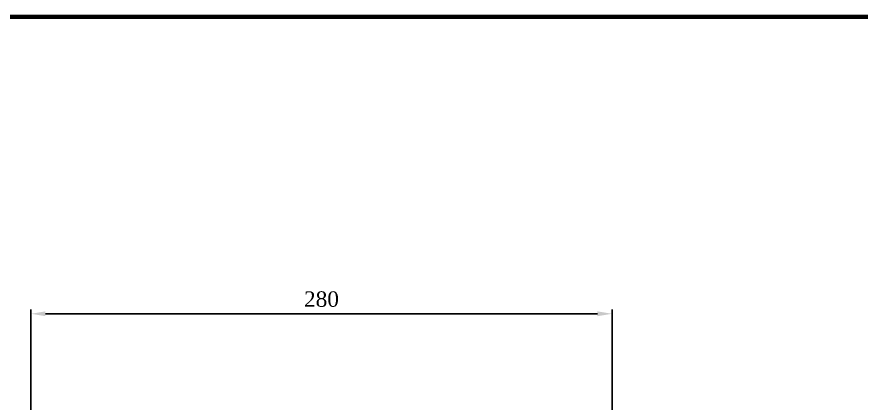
# Model space of a CAD drawing. Header units: millimetres. Extents: x -535 to 3636, y 24 to 870.
# Drawn here: x 1668.6 to 1860, y 718.1 to 805.8 of the extents above; entities that cross this region are included whole.
import ezdxf

# ---------------------------------------------------------------- set-up
doc = ezdxf.new("R2010")
doc.units = ezdxf.units.MM
doc.header["$PDMODE"] = 1
doc.header["$PDSIZE"] = -1
doc.layers.add('dddd', color=1, linetype='Continuous')
doc.styles.get("Standard").update_dxf_attribs({"font": 'times_0.ttf'})
doc.dimstyles.new('ISO-25', dxfattribs={"dimtxt": 2.5, "dimasz": 2.5, "dimexe": 1.25, "dimexo": 0.625, "dimtad": 1, "dimtxsty": 'Standard', "dimcen": 2.5, "dimadec": 0, "dimazin": 0, "dimtfac": 1, "dimtmove": 0, "dimatfit": 3, "dimfxl": 1, "dimarcsym": 0})

# ---------------------------------------------------------------- blocks, each defined once
blk = doc.blocks.new('*D5')
at = {"color": 0, "lineweight": -2}
for p, q in [((1671.8, 654.07), (1671.8, 739.39)), ((1803.55, 641.24), (1803.55, 739.39)), ((1675.1, 738.39), (1800.24, 738.39))]:
    blk.add_line(p, q, dxfattribs=at)
at = {"color": 0, "lineweight": 15}
for points in [[(1675.1, 738.94), (1675.1, 737.84), (1671.8, 738.39)], [(1800.24, 738.94), (1800.24, 737.84), (1803.55, 738.39)]]:
    blk.add_solid(points, dxfattribs=at)
at = {"layer": 'Defpoints', "color": 0, "lineweight": 15}
for p in [(1803.55, 738.39), (1671.8, 653.07), (1803.55, 640.24)]:
    blk.add_point(p, dxfattribs=at)
at = {"color": 0, "lineweight": 15, "insert": (1737.67, 741.7), "char_height": 3.5, "attachment_point": 5}
blk.add_mtext('280', dxfattribs=at)

msp = doc.modelspace()

# ---------------------------------------------------------------- linework, layer by layer
at = {"layer": 'dddd', "lineweight": 70}
msp.add_line((1059.1961, 805.7585), (2069.8461, 805.7585), dxfattribs=at)

# ---------------------------------------------------------------- dimensions: what is measured, and where the dimension line sits
at = {"color": 1, "lineweight": 15}
dim = msp.add_linear_dim(base=(1803.5464, 738.3925), p1=(1671.7963, 653.0712), p2=(1803.5464, 640.2383), text='280', dimstyle='ISO-25', override={"dimtxt": 3.5, "dimasz": 3.302, "dimexe": 1, "dimexo": 1, "dimgap": 1.524, "dimtih": 1, "dimtoh": 1, "dimlfac": 5, "dimzin": 0, "dimadec": 2, "dimtzin": 0}, dxfattribs=at)
dim.commit()
dim.dimension.update_dxf_attribs({"geometry": '*D5', "text_midpoint": (1737.6713, 741.6968)})

doc.saveas('drawing.dxf')
